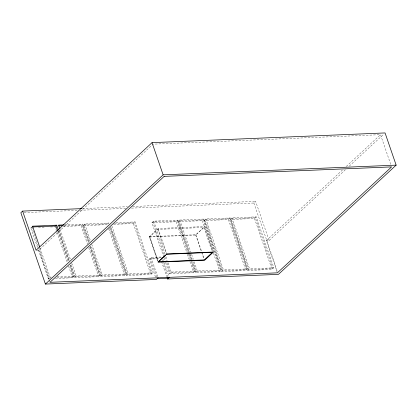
<?xml version="1.0" encoding="UTF-8"?>
<svg xmlns="http://www.w3.org/2000/svg" width="417" height="417" viewBox="0 0 417 417"><rect width="100%" height="100%" fill="white"/><g stroke="black" fill="none" stroke-linecap="round" stroke-linejoin="round"><path stroke-width="0.31" stroke-dasharray="2.08 1.56" d="M37.54 247.469L30.775 227.823L31.656 227.004L49.201 277.957L50.478 277.904M36.649 250.2L38.885 250.106L153.07 144.162L380.497 134.686L390.75 164.46M63.248 226.467L81.106 225.722L82.874 224.085L89.212 242.501M82.973 225.644L84.734 224.007L108.973 222.996L107.205 224.638L82.973 225.644L88.68 242.225M38.385 249.924L48.32 278.775L50.087 277.138L51.359 277.086M55.336 278.483L72.553 277.769L74.32 276.127L70.301 264.467M69.978 264.795L74.419 277.691L76.186 276.054L100.419 275.043L90.484 246.186M113.533 224.372L133.304 223.548L135.072 221.912L152.617 272.869L150.85 274.506L126.617 275.517L110.124 227.63M163.782 257.153L151.944 222.772L153.711 221.135L177.944 220.124L189.36 253.275M74.419 277.691L98.652 276.679L100.419 275.043M90.161 246.52L100.518 276.601L102.28 274.965L126.518 273.953L110.453 227.296M157.626 260.948L149.27 236.684L158.1 228.49L204.705 226.551L213.269 251.42M158.22 261.84L149.661 236.981L157.845 229.392L203.882 227.473L212.441 252.332M151.944 222.772L176.177 221.761L177.944 220.124M191.575 260.974L178.043 221.682L179.81 220.046L204.043 219.034L221.589 269.992L219.822 271.629L195.589 272.64L191.784 261.589M100.518 276.601L124.751 275.59L126.518 273.953M126.617 275.517L128.379 273.875L152.617 272.869M155.505 277.05L149.312 259.061L151.079 257.425L162.265 256.961M178.043 221.682L202.276 220.676L204.043 219.034M204.142 220.598L205.909 218.961L230.142 217.95L247.688 268.908L245.921 270.544L221.688 271.556L204.142 220.598L228.375 219.587L230.142 217.95M149.27 236.684L195.875 234.74L204.705 226.551M149.661 236.981L195.698 235.063L203.882 227.473M165.685 262.679L169.49 273.729L171.257 272.092L195.49 271.081L192.32 261.871M230.241 219.509L232.008 217.872L256.241 216.861L273.787 267.818L272.02 269.455L247.787 270.466L230.241 219.509L254.474 218.498L256.241 216.861M131.501 208.119L253.87 203.016L255.637 201.38L269.111 240.515L266.317 240.63L277.196 272.228M169.49 273.729L193.728 272.718L195.49 271.081M195.589 272.64L197.356 271.003L221.589 269.992M221.688 271.556L223.455 269.914L247.688 268.908M266.317 240.63L342.44 170M346.246 166.472L380.497 134.686M269.111 240.515L345.933 169.234M349.274 166.138L384.109 133.821M247.787 270.466L249.554 268.829L273.787 267.818M82.498 208.594L127.409 206.723M132.616 206.509L255.637 201.38M24.103 212.592L77.479 210.371M80.08 210.262L126.294 208.333M64.38 224.857L82.874 224.085M115.936 222.709L135.072 221.912M64.135 225.649L81.987 224.904L88.123 242.71M108.086 223.82L83.853 224.826L89.561 241.401M114.414 223.554L134.185 222.73L151.731 273.688L127.498 274.694L111.011 226.812M30.775 227.823L32.052 227.771M38.427 227.505L44.166 227.265M50.546 226.999L55.008 226.812L56.702 231.722M161.384 257.779L150.198 258.243L156.802 277.425M149.312 259.061L159.878 258.623M57.103 276.846L74.32 276.127M56.858 277.639L73.439 276.951L69.42 265.285M48.32 278.775L50.233 278.697M253.87 203.016L277.378 271.285M254.474 218.498L272.02 269.455M232.008 217.872L249.554 268.829M228.375 219.587L245.921 270.544M205.909 218.961L223.455 269.914M202.276 220.676L213.269 252.598M213.483 253.213L219.822 271.629M195.875 234.74L201.724 251.727M201.932 252.332L204.231 259.009M195.698 235.063L204.257 259.921M179.81 220.046L193.337 259.338M194.186 261.793L197.356 271.003M190.131 253.406L178.924 220.864L203.162 219.858L220.708 270.81L196.475 271.821L192.878 261.386M190.34 254.016L192.67 260.771M189.573 253.89L191.476 259.416M188.265 253.484L177.063 220.942L152.831 221.953L164.668 256.335M188.479 254.094L190.804 260.849M191.012 261.464L194.609 271.9L170.376 272.911L166.779 262.47M176.177 221.761L187.17 253.687M187.384 254.302L189.709 261.052M189.923 261.668L193.728 272.718M158.1 228.49L166.664 253.364M157.845 229.392L166.404 254.25M153.711 221.135L165.127 254.287M165.971 256.742L167.238 260.427M168.087 262.882L171.257 272.092M164.877 256.945L166.571 261.86M163.996 257.769L165.476 262.064M163.089 259.358L163.506 260.557M164.329 262.955L169.078 276.742M161.999 259.577L162.416 260.776M162.62 261.376L167.988 276.961M161.53 261.595L166.691 276.58M149.781 236.872L157.923 260.516M151.079 257.425L157.683 276.607M133.304 223.548L150.85 274.506M111.892 225.988L128.379 273.875M109.567 228.115L125.632 274.772L101.399 275.783L91.25 246.317M108.686 228.933L124.751 275.59M84.734 224.007L90.442 240.583M91.714 244.268L102.28 274.965M89.598 247.005L99.533 275.861L75.3 276.872L70.864 263.977M81.106 225.722L87.45 244.143M88.717 247.823L98.652 276.679M60.116 229.392L70.264 258.863M71.745 263.158L76.186 276.054M59.026 229.6L69.806 260.906M58.677 230.7L69.248 261.396M58.354 231.034L68.711 261.115M57.796 231.518L68.153 261.6M56.91 232.337L67.267 262.418M68.539 266.103L72.553 277.769M40.152 248.282L50.087 277.138M38.885 250.106L48.93 279.275M49.138 279.88L49.769 281.704M229.261 218.769L205.023 219.78L222.569 270.732L246.807 269.726L229.261 218.769M255.36 217.679L231.122 218.69L248.668 269.648L272.906 268.637L255.36 217.679"/><path stroke-width="0.63" d="M81.847 208.62L22.617 211.091L20.85 212.727L45.411 284.066L156.333 279.447L158.1 277.805M32.297 226.973L55.894 225.993L56.775 225.175L58.463 230.085M167.102 277.779L167.519 278.978L278.436 274.36L396.15 165.137L385.063 132.934L152.038 142.64L36.091 250.226L22.617 211.091M45.411 284.066L163.13 174.848L396.15 165.137M165.455 255.131L158.22 261.84L204.257 259.921L212.441 252.332L166.404 254.25M167.519 278.978L169.281 277.341M56.775 225.175L32.542 226.181L39.73 247.057M63.738 224.883L58.641 225.097L59.907 228.777M58.396 225.889L62.858 225.701M157.214 278.624L168.4 278.16M152.038 142.64L163.13 174.848M55.894 225.993L57.582 230.903M164.157 176.37L49.977 282.314L277.404 272.838L391.589 166.894L164.157 176.37M166.873 253.969L158.043 262.163L204.648 260.218L213.478 252.03L166.873 253.969"/></g></svg>
